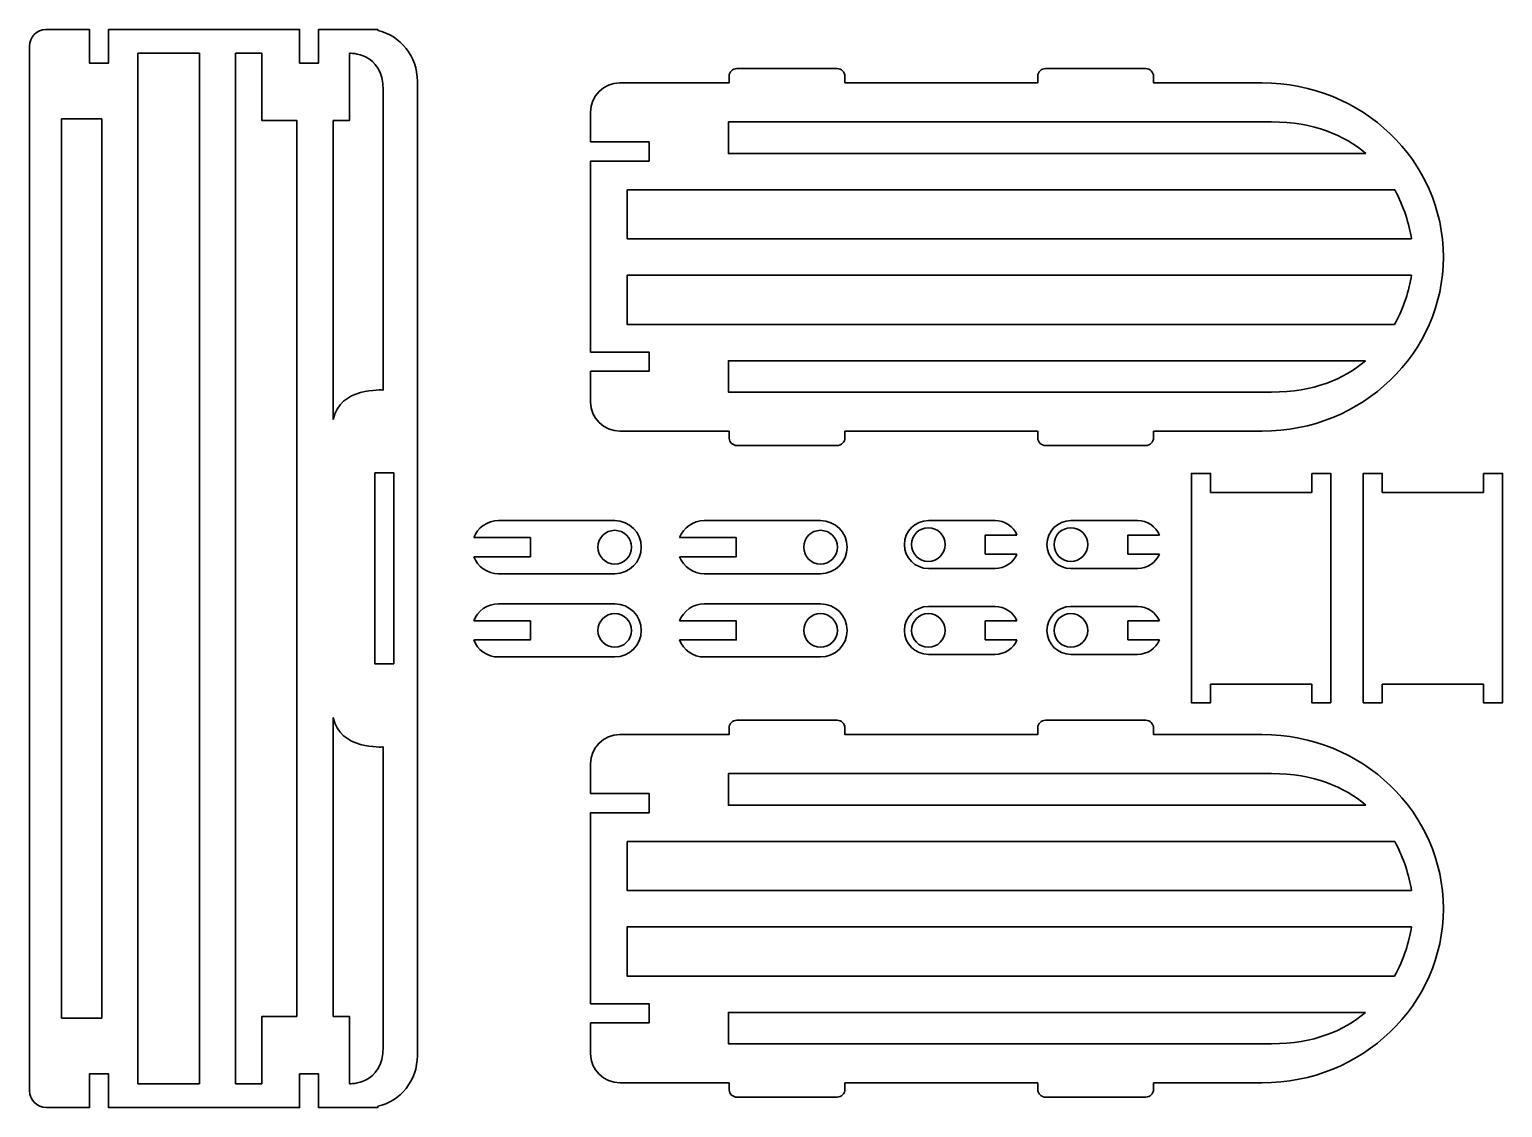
# Model space of a CAD drawing. Header units: centimetres. Extents: x -90 to 92, y -21 to 21.
# Drawn here: x -89.64 to -43.33, y -18.42 to 15.46 of the extents above; entities that cross this region are included whole.
import ezdxf

# ---------------------------------------------------------------- set-up
doc = ezdxf.new("R2010")
doc.units = ezdxf.units.CM
doc.header["$MEASUREMENT"] = 0
doc.layers.add('layer 1', color=7, linetype='Continuous')

msp = doc.modelspace()

# ---------------------------------------------------------------- linework, layer by layer
at = {"layer": 'layer 1', "color": 250, "lineweight": 35}
for points in [[(-89.12444, 15.45766), (-89.40811, 15.44787), (-89.63521, 15.21547), (-89.63521, 14.92938)], [(-77.44161, 13.82661), (-77.44161, 14.61416), (-77.97718, 15.27135), (-78.68963, 15.42472)], [(-89.63521, 14.92938), (-89.63521, 14.92938), (-89.63525, -17.89038), (-89.63525, -17.89038)], [(-79.57738, 14.70952), (-79.57738, 14.70952), (-78.5191, 14.76244), (-78.5191, 13.54542)], [(-67.39674, 14.22882), (-67.53076, 14.22882), (-67.63969, 14.12272), (-67.64479, 13.98994)], [(-64.25051, 14.22882), (-64.25051, 14.22882), (-67.39674, 14.22882), (-67.39674, 14.22882)], [(-64.00229, 13.98546), (-64.00505, 14.1203), (-64.11501, 14.22882), (-64.25051, 14.22882)], [(-57.69645, 14.22882), (-57.82875, 14.22882), (-57.93658, 14.1254), (-57.94422, 13.99504)], [(-54.55019, 14.22882), (-54.55019, 14.22882), (-57.69645, 14.22882), (-57.69645, 14.22882)], [(-54.30173, 13.98036), (-54.30173, 14.11762), (-54.41297, 14.22882), (-54.55019, 14.22882)], [(-78.5191, 13.54542), (-78.5191, 13.54542), (-78.5191, 4.12674), (-78.5191, 4.12674)], [(-77.44161, -16.78288), (-77.44161, -16.78288), (-77.44161, 13.82661), (-77.44161, 13.82661)], [(-71.08006, 13.77924), (-71.58663, 13.77924), (-71.99729, 13.36424), (-71.99729, 12.85771)], [(-80.08635, 3.19711), (-80.08635, 3.19711), (-80.08635, 12.59296), (-80.08635, 12.59296)], [(-50.59222, 12.55151), (-49.26035, 12.55151), (-48.30575, 12.13824), (-47.63123, 11.5555)], [(-46.72128, 10.41724), (-46.42937, 9.88356), (-46.26862, 9.33352), (-46.196, 8.87556)], [(-46.196, 7.7373), (-46.26914, 7.276), (-46.43168, 6.72124), (-46.72768, 6.18391)], [(-47.64501, 5.04565), (-48.31873, 4.46915), (-49.2693, 4.06138), (-50.59222, 4.06138)], [(-78.5191, 4.12674), (-78.5191, 4.12674), (-79.90301, 4.21879), (-80.08635, 3.19711)], [(-71.99729, 3.75088), (-71.99729, 3.24431), (-71.58229, 2.83365), (-71.07572, 2.83365)], [(-67.64479, 2.61279), (-67.63466, 2.4848), (-67.52783, 2.38407), (-67.39729, 2.38407)], [(-67.39729, 2.38407), (-67.39729, 2.38407), (-64.25144, 2.38407), (-64.25144, 2.38407)], [(-64.25144, 2.38407), (-64.11418, 2.38407), (-64.00294, 2.49535), (-64.00294, 2.63256)], [(-57.94422, 2.61792), (-57.93658, 2.48753), (-57.82875, 2.38407), (-57.69645, 2.38407)], [(-57.69645, 2.38407), (-57.69645, 2.38407), (-54.55019, 2.38407), (-54.55019, 2.38407)], [(-54.55019, 2.38407), (-54.41297, 2.38407), (-54.30173, 2.49535), (-54.30173, 2.63256)], [(-74.89265, 0.02421), (-75.24797, 0.02421), (-75.55128, -0.19785), (-75.67179, -0.5107)], [(-71.23871, 0.02421), (-71.23871, 0.02421), (-74.89265, 0.02421), (-74.89265, 0.02421)], [(-68.42393, 0.02421), (-68.77926, 0.02421), (-69.08257, -0.19785), (-69.20307, -0.5107)], [(-64.76999, 0.02421), (-64.76999, 0.02421), (-68.42393, 0.02421), (-68.42393, 0.02421)], [(-59.28554, 0.02421), (-59.28554, 0.02421), (-61.38174, 0.02421), (-61.38174, 0.02421)], [(-58.59555, -0.42836), (-58.71152, -0.16212), (-58.97665, 0.02421), (-59.28554, 0.02421)], [(-54.80526, 0.02421), (-54.80526, 0.02421), (-56.90147, 0.02421), (-56.90147, 0.02421)], [(-54.11528, -0.42836), (-54.23124, -0.16212), (-54.49638, 0.02421), (-54.80526, 0.02421)], [(-75.67179, -1.11069), (-75.55128, -1.42354), (-75.24797, -1.64562), (-74.89265, -1.64562)], [(-69.20307, -1.11069), (-69.08257, -1.42354), (-68.77926, -1.64562), (-68.42393, -1.64562)], [(-58.59555, -1.02836), (-58.59555, -1.02836), (-59.59133, -1.02836), (-59.59133, -1.02836)], [(-59.28554, -1.48094), (-58.97665, -1.48094), (-58.71152, -1.29459), (-58.59555, -1.02836)], [(-54.11528, -1.02836), (-54.11528, -1.02836), (-55.11105, -1.02836), (-55.11105, -1.02836)], [(-54.80526, -1.48094), (-54.49638, -1.48094), (-54.23124, -1.29459), (-54.11528, -1.02836)], [(-74.89265, -1.64562), (-74.89265, -1.64562), (-71.23871, -1.64562), (-71.23871, -1.64562)], [(-68.42393, -1.64562), (-68.42393, -1.64562), (-64.76999, -1.64562), (-64.76999, -1.64562)], [(-61.38174, -1.48094), (-61.38174, -1.48094), (-59.28554, -1.48094), (-59.28554, -1.48094)], [(-56.90147, -1.48094), (-56.90147, -1.48094), (-54.80526, -1.48094), (-54.80526, -1.48094)], [(-74.89265, -2.59198), (-75.24797, -2.59198), (-75.55128, -2.81405), (-75.67179, -3.1269)], [(-71.23871, -2.59198), (-71.23871, -2.59198), (-74.89265, -2.59198), (-74.89265, -2.59198)], [(-68.42393, -2.59198), (-68.77926, -2.59198), (-69.08257, -2.81405), (-69.20307, -3.1269)], [(-64.76999, -2.59198), (-64.76999, -2.59198), (-68.42393, -2.59198), (-68.42393, -2.59198)], [(-59.28554, -2.67432), (-59.28554, -2.67432), (-61.38174, -2.67432), (-61.38174, -2.67432)], [(-58.59555, -3.1269), (-58.71152, -2.86066), (-58.97665, -2.67432), (-59.28554, -2.67432)], [(-54.80526, -2.67432), (-54.80526, -2.67432), (-56.90147, -2.67432), (-56.90147, -2.67432)], [(-54.11528, -3.1269), (-54.23124, -2.86066), (-54.49638, -2.67432), (-54.80526, -2.67432)], [(-75.67179, -3.7269), (-75.55128, -4.03975), (-75.24797, -4.26182), (-74.89265, -4.26182)], [(-69.20307, -3.7269), (-69.08257, -4.03975), (-68.77926, -4.26182), (-68.42393, -4.26182)], [(-58.59555, -3.7269), (-58.59555, -3.7269), (-59.59133, -3.7269), (-59.59133, -3.7269)], [(-59.28554, -4.17948), (-58.97665, -4.17948), (-58.71152, -3.99314), (-58.59555, -3.7269)], [(-54.11528, -3.7269), (-54.11528, -3.7269), (-55.11105, -3.7269), (-55.11105, -3.7269)], [(-54.80526, -4.17948), (-54.49638, -4.17948), (-54.23124, -3.99314), (-54.11528, -3.7269)], [(-74.89265, -4.26182), (-74.89265, -4.26182), (-71.23871, -4.26182), (-71.23871, -4.26182)], [(-68.42393, -4.26182), (-68.42393, -4.26182), (-64.76999, -4.26182), (-64.76999, -4.26182)], [(-61.38174, -4.17948), (-61.38174, -4.17948), (-59.28554, -4.17948), (-59.28554, -4.17948)], [(-56.90147, -4.17948), (-56.90147, -4.17948), (-54.80526, -4.17948), (-54.80526, -4.17948)], [(-80.08635, -6.159), (-79.90301, -7.18068), (-78.5191, -7.08862), (-78.5191, -7.08862)], [(-67.39674, -6.24871), (-67.53076, -6.24871), (-67.63969, -6.35482), (-67.64479, -6.48759)], [(-64.25051, -6.24871), (-64.25051, -6.24871), (-67.39674, -6.24871), (-67.39674, -6.24871)], [(-64.00229, -6.49207), (-64.00505, -6.35723), (-64.11501, -6.24871), (-64.25051, -6.24871)], [(-57.69645, -6.24871), (-57.82875, -6.24871), (-57.93658, -6.35213), (-57.94422, -6.48249)], [(-54.55019, -6.24871), (-54.55019, -6.24871), (-57.69645, -6.24871), (-57.69645, -6.24871)], [(-54.30173, -6.49717), (-54.30173, -6.35992), (-54.41297, -6.24871), (-54.55019, -6.24871)], [(-71.08006, -6.69829), (-71.58663, -6.69829), (-71.99729, -7.11329), (-71.99729, -7.61982)], [(-78.5191, -7.08862), (-78.5191, -7.08862), (-78.5191, -16.50731), (-78.5191, -16.50731)], [(-50.59222, -7.92602), (-49.26035, -7.92602), (-48.30575, -8.33929), (-47.63123, -8.92203)], [(-46.72128, -10.06029), (-46.42937, -10.59398), (-46.26862, -11.14402), (-46.196, -11.60197)], [(-46.196, -12.74023), (-46.26914, -13.20153), (-46.43168, -13.7563), (-46.72768, -14.29363)], [(-47.64501, -15.43189), (-48.31873, -16.00839), (-49.2693, -16.41615), (-50.59222, -16.41615)], [(-78.5191, -16.50731), (-78.5191, -17.72432), (-79.57738, -17.67141), (-79.57738, -17.67141)], [(-78.68963, -18.38103), (-77.97718, -18.22765), (-77.44161, -17.57046), (-77.44161, -16.78288)], [(-71.99729, -16.72666), (-71.99729, -17.23322), (-71.58229, -17.64388), (-71.07572, -17.64388)], [(-89.63525, -17.89038), (-89.63525, -18.18259), (-89.39829, -18.41954), (-89.10608, -18.41954)], [(-67.64479, -17.86474), (-67.63466, -17.99273), (-67.52783, -18.09346), (-67.39729, -18.09346)], [(-64.25144, -18.09346), (-64.11418, -18.09346), (-64.00294, -17.98219), (-64.00294, -17.84497)], [(-57.94422, -17.85961), (-57.93658, -17.99001), (-57.82875, -18.09346), (-57.69645, -18.09346)], [(-54.55019, -18.09346), (-54.41297, -18.09346), (-54.30173, -17.98219), (-54.30173, -17.84497)], [(-67.39729, -18.09346), (-67.39729, -18.09346), (-64.25144, -18.09346), (-64.25144, -18.09346)], [(-57.69645, -18.09346), (-57.69645, -18.09346), (-54.55019, -18.09346), (-54.55019, -18.09346)]]:
    msp.add_open_spline(points, degree=3, dxfattribs=at)
for points, knots in [([(-78.68963, 15.42472), (-78.68963, 15.42472), (-78.68963, 15.45766), (-78.68963, 15.45766), (-78.68963, 15.45766), (-78.68963, 15.45766), (-80.54615, 15.45766), (-80.54615, 15.45766), (-80.54615, 15.45766), (-80.54615, 15.45766), (-80.54615, 14.39932), (-80.54615, 14.39932), (-80.54615, 14.39932), (-80.54615, 14.39932), (-81.14615, 14.39932), (-81.14615, 14.39932), (-81.14615, 14.39932), (-81.14615, 14.39932), (-81.14615, 15.45766), (-81.14615, 15.45766), (-81.14615, 15.45766), (-81.14615, 15.45766), (-87.15054, 15.45766), (-87.15054, 15.45766), (-87.15054, 15.45766), (-87.15054, 15.45766), (-87.15054, 14.39932), (-87.15054, 14.39932), (-87.15054, 14.39932), (-87.15054, 14.39932), (-87.75054, 14.39932), (-87.75054, 14.39932), (-87.75054, 14.39932), (-87.75054, 14.39932), (-87.75054, 15.45766), (-87.75054, 15.45766), (-87.75054, 15.45766), (-87.75054, 15.45766), (-89.12444, 15.45766), (-89.12444, 15.45766)], [0, 0, 0, 0, 0.09090909, 0.09090909, 0.09090909, 0.09090909, 0.18181818, 0.18181818, 0.18181818, 0.18181818, 0.27272727, 0.27272727, 0.27272727, 0.27272727, 0.36363636, 0.36363636, 0.36363636, 0.36363636, 0.45454545, 0.45454545, 0.45454545, 0.45454545, 0.54545455, 0.54545455, 0.54545455, 0.54545455, 0.63636364, 0.63636364, 0.63636364, 0.63636364, 0.72727273, 0.72727273, 0.72727273, 0.72727273, 0.81818182, 0.81818182, 0.81818182, 0.81818182, 1, 1, 1, 1]), ([(-84.29514, -17.67141), (-84.29514, -17.67141), (-86.22438, -17.67141), (-86.22438, -17.67141), (-86.22438, -17.67141), (-86.22438, -17.67141), (-86.22438, 14.70952), (-86.22438, 14.70952), (-86.22438, 14.70952), (-86.22438, 14.70952), (-84.29514, 14.70952), (-84.29514, 14.70952), (-84.29514, 14.70952), (-84.29514, 14.70952), (-84.29514, -17.67141), (-84.29514, -17.67141)], [0, 0, 0, 0, 0.2, 0.2, 0.2, 0.2, 0.4, 0.4, 0.4, 0.4, 0.6, 0.6, 0.6, 0.6, 1, 1, 1, 1]), ([(-81.22613, -15.55484), (-81.22613, -15.55484), (-82.32891, -15.55484), (-82.32891, -15.55484), (-82.32891, -15.55484), (-82.32891, -15.55484), (-82.32891, -17.67141), (-82.32891, -17.67141), (-82.32891, -17.67141), (-82.32891, -17.67141), (-83.15537, -17.67141), (-83.15537, -17.67141), (-83.15537, -17.67141), (-83.15537, -17.67141), (-83.15537, 14.70952), (-83.15537, 14.70952), (-83.15537, 14.70952), (-83.15537, 14.70952), (-82.32891, 14.70952), (-82.32891, 14.70952), (-82.32891, 14.70952), (-82.32891, 14.70952), (-82.32891, 12.59296), (-82.32891, 12.59296), (-82.32891, 12.59296), (-82.32891, 12.59296), (-81.22613, 12.59296), (-81.22613, 12.59296), (-81.22613, 12.59296), (-81.22613, 12.59296), (-81.22613, -15.55484), (-81.22613, -15.55484)], [0, 0, 0, 0, 0.11111111, 0.11111111, 0.11111111, 0.11111111, 0.22222222, 0.22222222, 0.22222222, 0.22222222, 0.33333333, 0.33333333, 0.33333333, 0.33333333, 0.44444444, 0.44444444, 0.44444444, 0.44444444, 0.55555556, 0.55555556, 0.55555556, 0.55555556, 0.66666667, 0.66666667, 0.66666667, 0.66666667, 0.77777778, 0.77777778, 0.77777778, 0.77777778, 1, 1, 1, 1]), ([(-80.08635, 12.59296), (-80.08635, 12.59296), (-79.57738, 12.59296), (-79.57738, 12.59296), (-79.57738, 12.59296), (-79.57738, 12.59296), (-79.57738, 14.70952), (-79.57738, 14.70952)], [0, 0, 0, 0, 0.33333333, 0.33333333, 0.33333333, 0.33333333, 1, 1, 1, 1]), ([(-67.64479, 13.98994), (-67.64479, 13.98994), (-67.64479, 13.77924), (-67.64479, 13.77924), (-67.64479, 13.77924), (-67.64479, 13.77924), (-71.08006, 13.77924), (-71.08006, 13.77924)], [0, 0, 0, 0, 0.33333333, 0.33333333, 0.33333333, 0.33333333, 1, 1, 1, 1]), ([(-57.94422, 13.99504), (-57.94422, 13.99504), (-57.94422, 13.77924), (-57.94422, 13.77924), (-57.94422, 13.77924), (-57.94422, 13.77924), (-64.00229, 13.77924), (-64.00229, 13.77924), (-64.00229, 13.77924), (-64.00229, 13.77924), (-64.00229, 13.98546), (-64.00229, 13.98546)], [0, 0, 0, 0, 0.25, 0.25, 0.25, 0.25, 0.5, 0.5, 0.5, 0.5, 1, 1, 1, 1]), ([(-50.89005, 13.77924), (-50.89005, 13.77924), (-54.30173, 13.77924), (-54.30173, 13.77924), (-54.30173, 13.77924), (-54.30173, 13.77924), (-54.30173, 13.98036), (-54.30173, 13.98036)], [0, 0, 0, 0, 0.33333333, 0.33333333, 0.33333333, 0.33333333, 1, 1, 1, 1]), ([(-50.89005, 2.83365), (-47.74412, 2.83365), (-45.19379, 5.28388), (-45.19379, 8.30647), (-45.19379, 8.30647), (-45.19379, 11.32898), (-47.74412, 13.77924), (-50.89005, 13.77924)], [0, 0, 0, 0, 0.33333333, 0.33333333, 0.33333333, 0.33333333, 1, 1, 1, 1]), ([(-87.36415, -15.60776), (-87.36415, -15.60776), (-88.62566, -15.60776), (-88.62566, -15.60776), (-88.62566, -15.60776), (-88.62566, -15.60776), (-88.62566, 12.64587), (-88.62566, 12.64587), (-88.62566, 12.64587), (-88.62566, 12.64587), (-87.36415, 12.64587), (-87.36415, 12.64587), (-87.36415, 12.64587), (-87.36415, 12.64587), (-87.36415, -15.60776), (-87.36415, -15.60776)], [0, 0, 0, 0, 0.2, 0.2, 0.2, 0.2, 0.4, 0.4, 0.4, 0.4, 0.6, 0.6, 0.6, 0.6, 1, 1, 1, 1]), ([(-71.99729, 12.85771), (-71.99729, 12.85771), (-71.99729, 11.92271), (-71.99729, 11.92271), (-71.99729, 11.92271), (-71.99729, 11.92271), (-70.16026, 11.92271), (-70.16026, 11.92271), (-70.16026, 11.92271), (-70.16026, 11.92271), (-70.16026, 11.32272), (-70.16026, 11.32272), (-70.16026, 11.32272), (-70.16026, 11.32272), (-71.99729, 11.32272), (-71.99729, 11.32272), (-71.99729, 11.32272), (-71.99729, 11.32272), (-71.99729, 5.31833), (-71.99729, 5.31833), (-71.99729, 5.31833), (-71.99729, 5.31833), (-70.16026, 5.31833), (-70.16026, 5.31833), (-70.16026, 5.31833), (-70.16026, 5.31833), (-70.16026, 4.71833), (-70.16026, 4.71833), (-70.16026, 4.71833), (-70.16026, 4.71833), (-71.99729, 4.71833), (-71.99729, 4.71833), (-71.99729, 4.71833), (-71.99729, 4.71833), (-71.99729, 3.75088), (-71.99729, 3.75088)], [0, 0, 0, 0, 0.1, 0.1, 0.1, 0.1, 0.2, 0.2, 0.2, 0.2, 0.3, 0.3, 0.3, 0.3, 0.4, 0.4, 0.4, 0.4, 0.5, 0.5, 0.5, 0.5, 0.6, 0.6, 0.6, 0.6, 0.7, 0.7, 0.7, 0.7, 0.8, 0.8, 0.8, 0.8, 1, 1, 1, 1]), ([(-47.63123, 11.5555), (-47.63123, 11.5555), (-67.66666, 11.5555), (-67.66666, 11.5555), (-67.66666, 11.5555), (-67.66666, 11.5555), (-67.66666, 12.55151), (-67.66666, 12.55151), (-67.66666, 12.55151), (-67.66666, 12.55151), (-50.59222, 12.55151), (-50.59222, 12.55151)], [0, 0, 0, 0, 0.25, 0.25, 0.25, 0.25, 0.5, 0.5, 0.5, 0.5, 1, 1, 1, 1]), ([(-46.196, 8.87556), (-46.196, 8.87556), (-70.84466, 8.87556), (-70.84466, 8.87556), (-70.84466, 8.87556), (-70.84466, 8.87556), (-70.84466, 10.41724), (-70.84466, 10.41724), (-70.84466, 10.41724), (-70.84466, 10.41724), (-46.72128, 10.41724), (-46.72128, 10.41724)], [0, 0, 0, 0, 0.25, 0.25, 0.25, 0.25, 0.5, 0.5, 0.5, 0.5, 1, 1, 1, 1]), ([(-46.72768, 6.18391), (-46.72768, 6.18391), (-67.66666, 6.18391), (-67.66666, 6.18391), (-67.66666, 6.18391), (-67.66666, 6.18391), (-70.84466, 6.18391), (-70.84466, 6.18391), (-70.84466, 6.18391), (-70.84466, 6.18391), (-70.84466, 7.7373), (-70.84466, 7.7373), (-70.84466, 7.7373), (-70.84466, 7.7373), (-46.196, 7.7373), (-46.196, 7.7373)], [0, 0, 0, 0, 0.2, 0.2, 0.2, 0.2, 0.4, 0.4, 0.4, 0.4, 0.6, 0.6, 0.6, 0.6, 1, 1, 1, 1]), ([(-50.59222, 4.06138), (-50.59222, 4.06138), (-67.66666, 4.06138), (-67.66666, 4.06138), (-67.66666, 4.06138), (-67.66666, 4.06138), (-67.66666, 5.04565), (-67.66666, 5.04565), (-67.66666, 5.04565), (-67.66666, 5.04565), (-47.64501, 5.04565), (-47.64501, 5.04565)], [0, 0, 0, 0, 0.25, 0.25, 0.25, 0.25, 0.5, 0.5, 0.5, 0.5, 1, 1, 1, 1]), ([(-71.07572, 2.83365), (-71.07572, 2.83365), (-67.64479, 2.83365), (-67.64479, 2.83365), (-67.64479, 2.83365), (-67.64479, 2.83365), (-67.64479, 2.61279), (-67.64479, 2.61279)], [0, 0, 0, 0, 0.33333333, 0.33333333, 0.33333333, 0.33333333, 1, 1, 1, 1]), ([(-64.00294, 2.63256), (-64.00294, 2.63256), (-64.00229, 2.83365), (-64.00229, 2.83365), (-64.00229, 2.83365), (-64.00229, 2.83365), (-57.94422, 2.83365), (-57.94422, 2.83365), (-57.94422, 2.83365), (-57.94422, 2.83365), (-57.94422, 2.61792), (-57.94422, 2.61792)], [0, 0, 0, 0, 0.25, 0.25, 0.25, 0.25, 0.5, 0.5, 0.5, 0.5, 1, 1, 1, 1]), ([(-54.30173, 2.63256), (-54.30173, 2.63256), (-54.30173, 2.83365), (-54.30173, 2.83365), (-54.30173, 2.83365), (-54.30173, 2.83365), (-50.89005, 2.83365), (-50.89005, 2.83365)], [0, 0, 0, 0, 0.33333333, 0.33333333, 0.33333333, 0.33333333, 1, 1, 1, 1]), ([(-78.17824, -4.4781), (-78.17824, -4.4781), (-78.77824, -4.4781), (-78.77824, -4.4781), (-78.77824, -4.4781), (-78.77824, -4.4781), (-78.77824, 1.5219), (-78.77824, 1.5219), (-78.77824, 1.5219), (-78.77824, 1.5219), (-78.17824, 1.5219), (-78.17824, 1.5219), (-78.17824, 1.5219), (-78.17824, 1.5219), (-78.17824, -4.4781), (-78.17824, -4.4781)], [0, 0, 0, 0, 0.2, 0.2, 0.2, 0.2, 0.4, 0.4, 0.4, 0.4, 0.6, 0.6, 0.6, 0.6, 1, 1, 1, 1]), ([(-49.33211, 1.50795), (-49.33211, 1.50795), (-49.33211, 0.90795), (-49.33211, 0.90795), (-49.33211, 0.90795), (-49.33211, 0.90795), (-52.51145, 0.90795), (-52.51145, 0.90795), (-52.51145, 0.90795), (-52.51145, 0.90795), (-52.51145, 1.50795), (-52.51145, 1.50795), (-52.51145, 1.50795), (-52.51145, 1.50795), (-53.11145, 1.50795), (-53.11145, 1.50795), (-53.11145, 1.50795), (-53.11145, 1.50795), (-53.11145, -5.69987), (-53.11145, -5.69987), (-53.11145, -5.69987), (-53.11145, -5.69987), (-52.51145, -5.69987), (-52.51145, -5.69987), (-52.51145, -5.69987), (-52.51145, -5.69987), (-52.51145, -5.11999), (-52.51145, -5.11999), (-52.51145, -5.11999), (-52.51145, -5.11999), (-49.33211, -5.11999), (-49.33211, -5.11999), (-49.33211, -5.11999), (-49.33211, -5.11999), (-49.33211, -5.69987), (-49.33211, -5.69987), (-49.33211, -5.69987), (-49.33211, -5.69987), (-48.73211, -5.69987), (-48.73211, -5.69987), (-48.73211, -5.69987), (-48.73211, -5.69987), (-48.73211, 1.50795), (-48.73211, 1.50795), (-48.73211, 1.50795), (-48.73211, 1.50795), (-49.33211, 1.50795), (-49.33211, 1.50795)], [0, 0, 0, 0, 0.07692308, 0.07692308, 0.07692308, 0.07692308, 0.15384615, 0.15384615, 0.15384615, 0.15384615, 0.23076923, 0.23076923, 0.23076923, 0.23076923, 0.30769231, 0.30769231, 0.30769231, 0.30769231, 0.38461538, 0.38461538, 0.38461538, 0.38461538, 0.46153846, 0.46153846, 0.46153846, 0.46153846, 0.53846154, 0.53846154, 0.53846154, 0.53846154, 0.61538462, 0.61538462, 0.61538462, 0.61538462, 0.69230769, 0.69230769, 0.69230769, 0.69230769, 0.76923077, 0.76923077, 0.76923077, 0.76923077, 0.84615385, 0.84615385, 0.84615385, 0.84615385, 1, 1, 1, 1]), ([(-43.93406, 1.50795), (-43.93406, 1.50795), (-43.93406, 0.90795), (-43.93406, 0.90795), (-43.93406, 0.90795), (-43.93406, 0.90795), (-47.1134, 0.90795), (-47.1134, 0.90795), (-47.1134, 0.90795), (-47.1134, 0.90795), (-47.1134, 1.50795), (-47.1134, 1.50795), (-47.1134, 1.50795), (-47.1134, 1.50795), (-47.71339, 1.50795), (-47.71339, 1.50795), (-47.71339, 1.50795), (-47.71339, 1.50795), (-47.71339, -5.69987), (-47.71339, -5.69987), (-47.71339, -5.69987), (-47.71339, -5.69987), (-47.1134, -5.69987), (-47.1134, -5.69987), (-47.1134, -5.69987), (-47.1134, -5.69987), (-47.1134, -5.11999), (-47.1134, -5.11999), (-47.1134, -5.11999), (-47.1134, -5.11999), (-43.93406, -5.11999), (-43.93406, -5.11999), (-43.93406, -5.11999), (-43.93406, -5.11999), (-43.93406, -5.69987), (-43.93406, -5.69987), (-43.93406, -5.69987), (-43.93406, -5.69987), (-43.33406, -5.69987), (-43.33406, -5.69987), (-43.33406, -5.69987), (-43.33406, -5.69987), (-43.33406, 1.50795), (-43.33406, 1.50795), (-43.33406, 1.50795), (-43.33406, 1.50795), (-43.93406, 1.50795), (-43.93406, 1.50795)], [0, 0, 0, 0, 0.07692308, 0.07692308, 0.07692308, 0.07692308, 0.15384615, 0.15384615, 0.15384615, 0.15384615, 0.23076923, 0.23076923, 0.23076923, 0.23076923, 0.30769231, 0.30769231, 0.30769231, 0.30769231, 0.38461538, 0.38461538, 0.38461538, 0.38461538, 0.46153846, 0.46153846, 0.46153846, 0.46153846, 0.53846154, 0.53846154, 0.53846154, 0.53846154, 0.61538462, 0.61538462, 0.61538462, 0.61538462, 0.69230769, 0.69230769, 0.69230769, 0.69230769, 0.76923077, 0.76923077, 0.76923077, 0.76923077, 0.84615385, 0.84615385, 0.84615385, 0.84615385, 1, 1, 1, 1]), ([(-71.23871, -1.64562), (-70.77762, -1.64562), (-70.40383, -1.27179), (-70.40383, -0.8107), (-70.40383, -0.8107), (-70.40383, -0.3496), (-70.77762, 0.02421), (-71.23871, 0.02421)], [0, 0, 0, 0, 0.33333333, 0.33333333, 0.33333333, 0.33333333, 1, 1, 1, 1]), ([(-64.76999, -1.64562), (-64.3089, -1.64562), (-63.93511, -1.27179), (-63.93511, -0.8107), (-63.93511, -0.8107), (-63.93511, -0.3496), (-64.3089, 0.02421), (-64.76999, 0.02421)], [0, 0, 0, 0, 0.33333333, 0.33333333, 0.33333333, 0.33333333, 1, 1, 1, 1]), ([(-61.38174, 0.02421), (-61.79736, 0.02421), (-62.13429, -0.31274), (-62.13429, -0.72836), (-62.13429, -0.72836), (-62.13429, -1.14397), (-61.79736, -1.48094), (-61.38174, -1.48094)], [0, 0, 0, 0, 0.33333333, 0.33333333, 0.33333333, 0.33333333, 1, 1, 1, 1]), ([(-56.90147, 0.02421), (-57.31708, 0.02421), (-57.65401, -0.31274), (-57.65401, -0.72836), (-57.65401, -0.72836), (-57.65401, -1.14397), (-57.31708, -1.48094), (-56.90147, -1.48094)], [0, 0, 0, 0, 0.33333333, 0.33333333, 0.33333333, 0.33333333, 1, 1, 1, 1]), ([(-71.23871, -1.33986), (-71.531, -1.33986), (-71.76788, -1.10294), (-71.76788, -0.8107), (-71.76788, -0.8107), (-71.76788, -0.51845), (-71.531, -0.28153), (-71.23871, -0.28153), (-71.23871, -0.28153), (-70.9465, -0.28153), (-70.70955, -0.51845), (-70.70955, -0.8107), (-70.70955, -0.8107), (-70.70955, -1.10294), (-70.9465, -1.33986), (-71.23871, -1.33986)], [0, 0, 0, 0, 0.2, 0.2, 0.2, 0.2, 0.4, 0.4, 0.4, 0.4, 0.6, 0.6, 0.6, 0.6, 1, 1, 1, 1]), ([(-64.76999, -1.33986), (-65.06227, -1.33986), (-65.29916, -1.10294), (-65.29916, -0.8107), (-65.29916, -0.8107), (-65.29916, -0.51845), (-65.06227, -0.28153), (-64.76999, -0.28153), (-64.76999, -0.28153), (-64.47778, -0.28153), (-64.24083, -0.51845), (-64.24083, -0.8107), (-64.24083, -0.8107), (-64.24083, -1.10294), (-64.47778, -1.33986), (-64.76999, -1.33986)], [0, 0, 0, 0, 0.2, 0.2, 0.2, 0.2, 0.4, 0.4, 0.4, 0.4, 0.6, 0.6, 0.6, 0.6, 1, 1, 1, 1]), ([(-61.38174, -1.25752), (-61.67402, -1.25752), (-61.91091, -1.02061), (-61.91091, -0.72836), (-61.91091, -0.72836), (-61.91091, -0.43611), (-61.67402, -0.19919), (-61.38174, -0.19919), (-61.38174, -0.19919), (-61.08953, -0.19919), (-60.85258, -0.43611), (-60.85258, -0.72836), (-60.85258, -0.72836), (-60.85258, -1.02061), (-61.08953, -1.25752), (-61.38174, -1.25752)], [0, 0, 0, 0, 0.2, 0.2, 0.2, 0.2, 0.4, 0.4, 0.4, 0.4, 0.6, 0.6, 0.6, 0.6, 1, 1, 1, 1]), ([(-59.59133, -1.02836), (-59.59133, -1.02836), (-59.59133, -0.42836), (-59.59133, -0.42836), (-59.59133, -0.42836), (-59.59133, -0.42836), (-58.59555, -0.42836), (-58.59555, -0.42836)], [0, 0, 0, 0, 0.33333333, 0.33333333, 0.33333333, 0.33333333, 1, 1, 1, 1]), ([(-56.90147, -1.25752), (-57.19375, -1.25752), (-57.43063, -1.02061), (-57.43063, -0.72836), (-57.43063, -0.72836), (-57.43063, -0.43611), (-57.19375, -0.19919), (-56.90147, -0.19919), (-56.90147, -0.19919), (-56.60925, -0.19919), (-56.3723, -0.43611), (-56.3723, -0.72836), (-56.3723, -0.72836), (-56.3723, -1.02061), (-56.60925, -1.25752), (-56.90147, -1.25752)], [0, 0, 0, 0, 0.2, 0.2, 0.2, 0.2, 0.4, 0.4, 0.4, 0.4, 0.6, 0.6, 0.6, 0.6, 1, 1, 1, 1]), ([(-55.11105, -1.02836), (-55.11105, -1.02836), (-55.11105, -0.42836), (-55.11105, -0.42836), (-55.11105, -0.42836), (-55.11105, -0.42836), (-54.11528, -0.42836), (-54.11528, -0.42836)], [0, 0, 0, 0, 0.33333333, 0.33333333, 0.33333333, 0.33333333, 1, 1, 1, 1]), ([(-75.67179, -0.5107), (-75.67179, -0.5107), (-73.89054, -0.5107), (-73.89054, -0.5107), (-73.89054, -0.5107), (-73.89054, -0.5107), (-73.89054, -1.11069), (-73.89054, -1.11069), (-73.89054, -1.11069), (-73.89054, -1.11069), (-75.67179, -1.11069), (-75.67179, -1.11069)], [0, 0, 0, 0, 0.25, 0.25, 0.25, 0.25, 0.5, 0.5, 0.5, 0.5, 1, 1, 1, 1]), ([(-69.20307, -0.5107), (-69.20307, -0.5107), (-67.42182, -0.5107), (-67.42182, -0.5107), (-67.42182, -0.5107), (-67.42182, -0.5107), (-67.42182, -1.11069), (-67.42182, -1.11069), (-67.42182, -1.11069), (-67.42182, -1.11069), (-69.20307, -1.11069), (-69.20307, -1.11069)], [0, 0, 0, 0, 0.25, 0.25, 0.25, 0.25, 0.5, 0.5, 0.5, 0.5, 1, 1, 1, 1]), ([(-71.23871, -4.26182), (-70.77762, -4.26182), (-70.40383, -3.88799), (-70.40383, -3.4269), (-70.40383, -3.4269), (-70.40383, -2.96581), (-70.77762, -2.59198), (-71.23871, -2.59198)], [0, 0, 0, 0, 0.33333333, 0.33333333, 0.33333333, 0.33333333, 1, 1, 1, 1]), ([(-64.76999, -4.26182), (-64.3089, -4.26182), (-63.93511, -3.88799), (-63.93511, -3.4269), (-63.93511, -3.4269), (-63.93511, -2.96581), (-64.3089, -2.59198), (-64.76999, -2.59198)], [0, 0, 0, 0, 0.33333333, 0.33333333, 0.33333333, 0.33333333, 1, 1, 1, 1]), ([(-61.38174, -2.67432), (-61.79736, -2.67432), (-62.13429, -3.01128), (-62.13429, -3.4269), (-62.13429, -3.4269), (-62.13429, -3.84252), (-61.79736, -4.17948), (-61.38174, -4.17948)], [0, 0, 0, 0, 0.33333333, 0.33333333, 0.33333333, 0.33333333, 1, 1, 1, 1]), ([(-56.90147, -2.67432), (-57.31708, -2.67432), (-57.65401, -3.01128), (-57.65401, -3.4269), (-57.65401, -3.4269), (-57.65401, -3.84252), (-57.31708, -4.17948), (-56.90147, -4.17948)], [0, 0, 0, 0, 0.33333333, 0.33333333, 0.33333333, 0.33333333, 1, 1, 1, 1]), ([(-75.67179, -3.1269), (-75.67179, -3.1269), (-73.89054, -3.1269), (-73.89054, -3.1269), (-73.89054, -3.1269), (-73.89054, -3.1269), (-73.89054, -3.7269), (-73.89054, -3.7269), (-73.89054, -3.7269), (-73.89054, -3.7269), (-75.67179, -3.7269), (-75.67179, -3.7269)], [0, 0, 0, 0, 0.25, 0.25, 0.25, 0.25, 0.5, 0.5, 0.5, 0.5, 1, 1, 1, 1]), ([(-71.23871, -3.95607), (-71.531, -3.95607), (-71.76788, -3.71915), (-71.76788, -3.4269), (-71.76788, -3.4269), (-71.76788, -3.13465), (-71.531, -2.89773), (-71.23871, -2.89773), (-71.23871, -2.89773), (-70.9465, -2.89773), (-70.70955, -3.13465), (-70.70955, -3.4269), (-70.70955, -3.4269), (-70.70955, -3.71915), (-70.9465, -3.95607), (-71.23871, -3.95607)], [0, 0, 0, 0, 0.2, 0.2, 0.2, 0.2, 0.4, 0.4, 0.4, 0.4, 0.6, 0.6, 0.6, 0.6, 1, 1, 1, 1]), ([(-69.20307, -3.1269), (-69.20307, -3.1269), (-67.42182, -3.1269), (-67.42182, -3.1269), (-67.42182, -3.1269), (-67.42182, -3.1269), (-67.42182, -3.7269), (-67.42182, -3.7269), (-67.42182, -3.7269), (-67.42182, -3.7269), (-69.20307, -3.7269), (-69.20307, -3.7269)], [0, 0, 0, 0, 0.25, 0.25, 0.25, 0.25, 0.5, 0.5, 0.5, 0.5, 1, 1, 1, 1]), ([(-64.76999, -3.95607), (-65.06227, -3.95607), (-65.29916, -3.71915), (-65.29916, -3.4269), (-65.29916, -3.4269), (-65.29916, -3.13465), (-65.06227, -2.89773), (-64.76999, -2.89773), (-64.76999, -2.89773), (-64.47778, -2.89773), (-64.24083, -3.13465), (-64.24083, -3.4269), (-64.24083, -3.4269), (-64.24083, -3.71915), (-64.47778, -3.95607), (-64.76999, -3.95607)], [0, 0, 0, 0, 0.2, 0.2, 0.2, 0.2, 0.4, 0.4, 0.4, 0.4, 0.6, 0.6, 0.6, 0.6, 1, 1, 1, 1]), ([(-61.38174, -3.95607), (-61.67402, -3.95607), (-61.91091, -3.71915), (-61.91091, -3.4269), (-61.91091, -3.4269), (-61.91091, -3.13465), (-61.67402, -2.89773), (-61.38174, -2.89773), (-61.38174, -2.89773), (-61.08953, -2.89773), (-60.85258, -3.13465), (-60.85258, -3.4269), (-60.85258, -3.4269), (-60.85258, -3.71915), (-61.08953, -3.95607), (-61.38174, -3.95607)], [0, 0, 0, 0, 0.2, 0.2, 0.2, 0.2, 0.4, 0.4, 0.4, 0.4, 0.6, 0.6, 0.6, 0.6, 1, 1, 1, 1]), ([(-59.59133, -3.7269), (-59.59133, -3.7269), (-59.59133, -3.1269), (-59.59133, -3.1269), (-59.59133, -3.1269), (-59.59133, -3.1269), (-58.59555, -3.1269), (-58.59555, -3.1269)], [0, 0, 0, 0, 0.33333333, 0.33333333, 0.33333333, 0.33333333, 1, 1, 1, 1]), ([(-56.90147, -3.95607), (-57.19375, -3.95607), (-57.43063, -3.71915), (-57.43063, -3.4269), (-57.43063, -3.4269), (-57.43063, -3.13465), (-57.19375, -2.89773), (-56.90147, -2.89773), (-56.90147, -2.89773), (-56.60925, -2.89773), (-56.3723, -3.13465), (-56.3723, -3.4269), (-56.3723, -3.4269), (-56.3723, -3.71915), (-56.60925, -3.95607), (-56.90147, -3.95607)], [0, 0, 0, 0, 0.2, 0.2, 0.2, 0.2, 0.4, 0.4, 0.4, 0.4, 0.6, 0.6, 0.6, 0.6, 1, 1, 1, 1]), ([(-55.11105, -3.7269), (-55.11105, -3.7269), (-55.11105, -3.1269), (-55.11105, -3.1269), (-55.11105, -3.1269), (-55.11105, -3.1269), (-54.11528, -3.1269), (-54.11528, -3.1269)], [0, 0, 0, 0, 0.33333333, 0.33333333, 0.33333333, 0.33333333, 1, 1, 1, 1]), ([(-79.57738, -17.67141), (-79.57738, -17.67141), (-79.57738, -15.55484), (-79.57738, -15.55484), (-79.57738, -15.55484), (-79.57738, -15.55484), (-80.08635, -15.55484), (-80.08635, -15.55484), (-80.08635, -15.55484), (-80.08635, -15.55484), (-80.08635, -6.159), (-80.08635, -6.159)], [0, 0, 0, 0, 0.25, 0.25, 0.25, 0.25, 0.5, 0.5, 0.5, 0.5, 1, 1, 1, 1]), ([(-67.64479, -6.48759), (-67.64479, -6.48759), (-67.64479, -6.69829), (-67.64479, -6.69829), (-67.64479, -6.69829), (-67.64479, -6.69829), (-71.08006, -6.69829), (-71.08006, -6.69829)], [0, 0, 0, 0, 0.33333333, 0.33333333, 0.33333333, 0.33333333, 1, 1, 1, 1]), ([(-57.94422, -6.48249), (-57.94422, -6.48249), (-57.94422, -6.69829), (-57.94422, -6.69829), (-57.94422, -6.69829), (-57.94422, -6.69829), (-64.00229, -6.69829), (-64.00229, -6.69829), (-64.00229, -6.69829), (-64.00229, -6.69829), (-64.00229, -6.49207), (-64.00229, -6.49207)], [0, 0, 0, 0, 0.25, 0.25, 0.25, 0.25, 0.5, 0.5, 0.5, 0.5, 1, 1, 1, 1]), ([(-50.89005, -6.69829), (-50.89005, -6.69829), (-54.30173, -6.69829), (-54.30173, -6.69829), (-54.30173, -6.69829), (-54.30173, -6.69829), (-54.30173, -6.49717), (-54.30173, -6.49717)], [0, 0, 0, 0, 0.33333333, 0.33333333, 0.33333333, 0.33333333, 1, 1, 1, 1]), ([(-50.89005, -17.64388), (-47.74412, -17.64388), (-45.19379, -15.19366), (-45.19379, -12.17107), (-45.19379, -12.17107), (-45.19379, -9.14855), (-47.74412, -6.69829), (-50.89005, -6.69829)], [0, 0, 0, 0, 0.33333333, 0.33333333, 0.33333333, 0.33333333, 1, 1, 1, 1]), ([(-71.99729, -7.61982), (-71.99729, -7.61982), (-71.99729, -8.55482), (-71.99729, -8.55482), (-71.99729, -8.55482), (-71.99729, -8.55482), (-70.16026, -8.55482), (-70.16026, -8.55482), (-70.16026, -8.55482), (-70.16026, -8.55482), (-70.16026, -9.15482), (-70.16026, -9.15482), (-70.16026, -9.15482), (-70.16026, -9.15482), (-71.99729, -9.15482), (-71.99729, -9.15482), (-71.99729, -9.15482), (-71.99729, -9.15482), (-71.99729, -15.15921), (-71.99729, -15.15921), (-71.99729, -15.15921), (-71.99729, -15.15921), (-70.16026, -15.15921), (-70.16026, -15.15921), (-70.16026, -15.15921), (-70.16026, -15.15921), (-70.16026, -15.75921), (-70.16026, -15.75921), (-70.16026, -15.75921), (-70.16026, -15.75921), (-71.99729, -15.75921), (-71.99729, -15.75921), (-71.99729, -15.75921), (-71.99729, -15.75921), (-71.99729, -16.72666), (-71.99729, -16.72666)], [0, 0, 0, 0, 0.1, 0.1, 0.1, 0.1, 0.2, 0.2, 0.2, 0.2, 0.3, 0.3, 0.3, 0.3, 0.4, 0.4, 0.4, 0.4, 0.5, 0.5, 0.5, 0.5, 0.6, 0.6, 0.6, 0.6, 0.7, 0.7, 0.7, 0.7, 0.8, 0.8, 0.8, 0.8, 1, 1, 1, 1]), ([(-47.63123, -8.92203), (-47.63123, -8.92203), (-67.66666, -8.92203), (-67.66666, -8.92203), (-67.66666, -8.92203), (-67.66666, -8.92203), (-67.66666, -7.92602), (-67.66666, -7.92602), (-67.66666, -7.92602), (-67.66666, -7.92602), (-50.59222, -7.92602), (-50.59222, -7.92602)], [0, 0, 0, 0, 0.25, 0.25, 0.25, 0.25, 0.5, 0.5, 0.5, 0.5, 1, 1, 1, 1]), ([(-46.196, -11.60197), (-46.196, -11.60197), (-70.84466, -11.60197), (-70.84466, -11.60197), (-70.84466, -11.60197), (-70.84466, -11.60197), (-70.84466, -10.06029), (-70.84466, -10.06029), (-70.84466, -10.06029), (-70.84466, -10.06029), (-46.72128, -10.06029), (-46.72128, -10.06029)], [0, 0, 0, 0, 0.25, 0.25, 0.25, 0.25, 0.5, 0.5, 0.5, 0.5, 1, 1, 1, 1]), ([(-46.72768, -14.29363), (-46.72768, -14.29363), (-67.66666, -14.29363), (-67.66666, -14.29363), (-67.66666, -14.29363), (-67.66666, -14.29363), (-70.84466, -14.29363), (-70.84466, -14.29363), (-70.84466, -14.29363), (-70.84466, -14.29363), (-70.84466, -12.74023), (-70.84466, -12.74023), (-70.84466, -12.74023), (-70.84466, -12.74023), (-46.196, -12.74023), (-46.196, -12.74023)], [0, 0, 0, 0, 0.2, 0.2, 0.2, 0.2, 0.4, 0.4, 0.4, 0.4, 0.6, 0.6, 0.6, 0.6, 1, 1, 1, 1]), ([(-50.59222, -16.41615), (-50.59222, -16.41615), (-67.66666, -16.41615), (-67.66666, -16.41615), (-67.66666, -16.41615), (-67.66666, -16.41615), (-67.66666, -15.43189), (-67.66666, -15.43189), (-67.66666, -15.43189), (-67.66666, -15.43189), (-47.64501, -15.43189), (-47.64501, -15.43189)], [0, 0, 0, 0, 0.25, 0.25, 0.25, 0.25, 0.5, 0.5, 0.5, 0.5, 1, 1, 1, 1]), ([(-89.10608, -18.41954), (-89.10608, -18.41954), (-87.75057, -18.41954), (-87.75057, -18.41954), (-87.75057, -18.41954), (-87.75057, -18.41954), (-87.75057, -17.36117), (-87.75057, -17.36117), (-87.75057, -17.36117), (-87.75057, -17.36117), (-87.15057, -17.36117), (-87.15057, -17.36117), (-87.15057, -17.36117), (-87.15057, -17.36117), (-87.15057, -18.41954), (-87.15057, -18.41954), (-87.15057, -18.41954), (-87.15057, -18.41954), (-81.14619, -18.41954), (-81.14619, -18.41954), (-81.14619, -18.41954), (-81.14619, -18.41954), (-81.14619, -17.36117), (-81.14619, -17.36117), (-81.14619, -17.36117), (-81.14619, -17.36117), (-80.54619, -17.36117), (-80.54619, -17.36117), (-80.54619, -17.36117), (-80.54619, -17.36117), (-80.54619, -18.41954), (-80.54619, -18.41954), (-80.54619, -18.41954), (-80.54619, -18.41954), (-78.68963, -18.41954), (-78.68963, -18.41954), (-78.68963, -18.41954), (-78.68963, -18.41954), (-78.68963, -18.41486), (-78.68963, -18.41486), (-78.68963, -18.41486), (-78.68963, -18.41486), (-78.68963, -18.38103), (-78.68963, -18.38103)], [0, 0, 0, 0, 0.08333333, 0.08333333, 0.08333333, 0.08333333, 0.16666667, 0.16666667, 0.16666667, 0.16666667, 0.25, 0.25, 0.25, 0.25, 0.33333333, 0.33333333, 0.33333333, 0.33333333, 0.41666667, 0.41666667, 0.41666667, 0.41666667, 0.5, 0.5, 0.5, 0.5, 0.58333333, 0.58333333, 0.58333333, 0.58333333, 0.66666667, 0.66666667, 0.66666667, 0.66666667, 0.75, 0.75, 0.75, 0.75, 0.83333333, 0.83333333, 0.83333333, 0.83333333, 1, 1, 1, 1]), ([(-71.07572, -17.64388), (-71.07572, -17.64388), (-67.64479, -17.64388), (-67.64479, -17.64388), (-67.64479, -17.64388), (-67.64479, -17.64388), (-67.64479, -17.86474), (-67.64479, -17.86474)], [0, 0, 0, 0, 0.33333333, 0.33333333, 0.33333333, 0.33333333, 1, 1, 1, 1]), ([(-64.00294, -17.84497), (-64.00294, -17.84497), (-64.00229, -17.64388), (-64.00229, -17.64388), (-64.00229, -17.64388), (-64.00229, -17.64388), (-57.94422, -17.64388), (-57.94422, -17.64388), (-57.94422, -17.64388), (-57.94422, -17.64388), (-57.94422, -17.85961), (-57.94422, -17.85961)], [0, 0, 0, 0, 0.25, 0.25, 0.25, 0.25, 0.5, 0.5, 0.5, 0.5, 1, 1, 1, 1]), ([(-54.30173, -17.84497), (-54.30173, -17.84497), (-54.30173, -17.64388), (-54.30173, -17.64388), (-54.30173, -17.64388), (-54.30173, -17.64388), (-50.89005, -17.64388), (-50.89005, -17.64388)], [0, 0, 0, 0, 0.33333333, 0.33333333, 0.33333333, 0.33333333, 1, 1, 1, 1])]:
    msp.add_open_spline(points, degree=3, knots=knots, dxfattribs=at)

doc.saveas('drawing.dxf')
